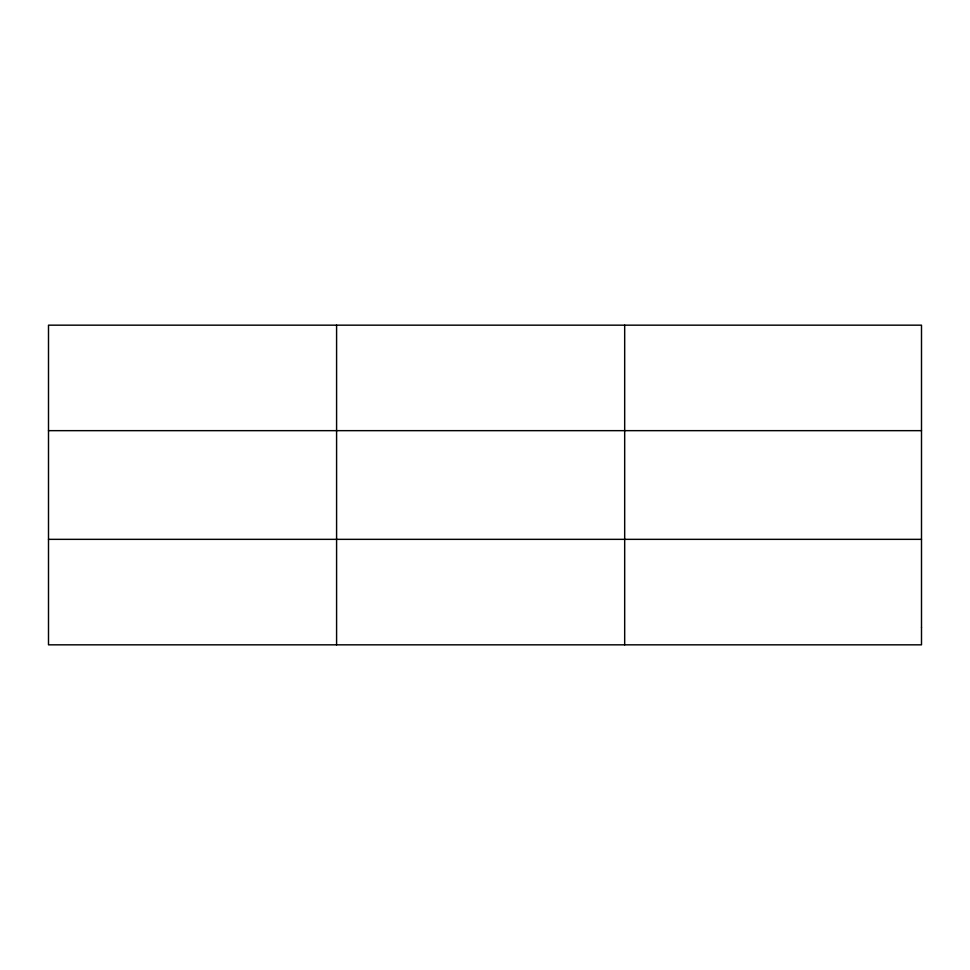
<?xml version="1.0" encoding="UTF-8"?>
<svg xmlns="http://www.w3.org/2000/svg" width="970" height="970" viewBox="0 0 970 970"><rect width="100%" height="100%" fill="white"/><g stroke="black" fill="none" stroke-linecap="round" stroke-linejoin="round"><path stroke-width="1.45" d="M336.59 644.832L336.59 325.168M624.68 644.832L624.68 325.168M48.5 430.656L921.5 430.656M48.5 539.344L921.5 539.344M921.5 627.25L921.5 644.832L48.5 644.832L48.5 325.168L921.5 325.168L921.5 627.25"/></g></svg>
